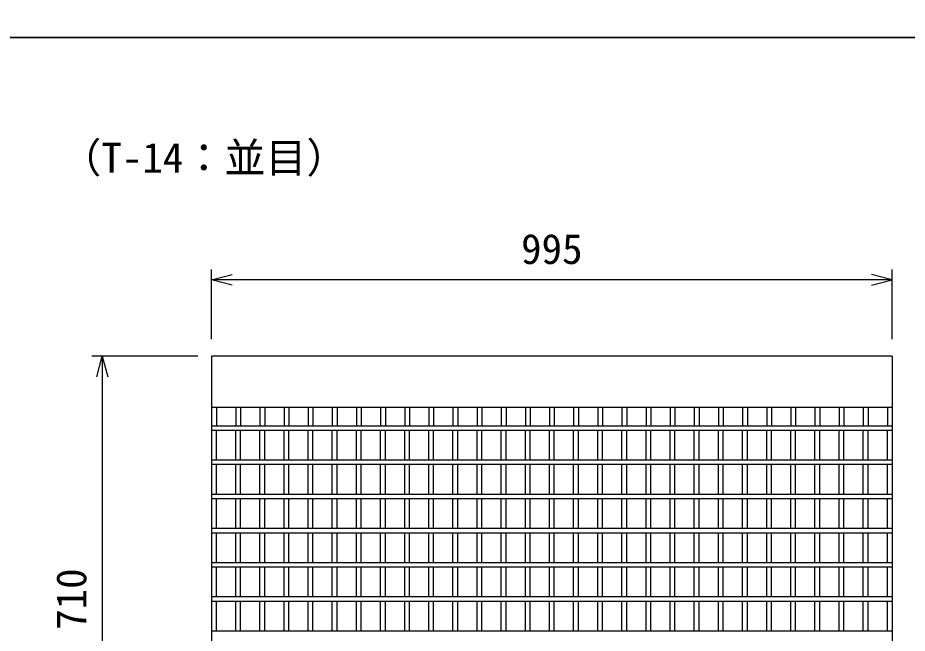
# Model space of a CAD drawing. Units: millimetres, scale not verified. Extents: x -25200 to 25200, y -8910 to 8910.
# Drawn here: x -5060 to -3759, y -2650 to -1750 of the extents above; entities that cross this region are included whole.
import ezdxf
from ezdxf.enums import TextEntityAlignment as Align

# ---------------------------------------------------------------- set-up
doc = ezdxf.new("R2010")
doc.units = ezdxf.units.MM
doc.header["$LTSCALE"] = 30
for name, color, linetype, lineweight in [('0-0_DIM', 7, 'Continuous', 25), ('0-2_HATCH', 6, 'Continuous', 25), ('0-6_TXT', 7, 'Continuous', 25)]:
    doc.layers.add(name, color=color, linetype=linetype, lineweight=lineweight)
doc.styles.add('ＭＳ ゴシック', font='')
doc.styles.get('ＭＳ ゴシック').set_extended_font_data('MS Gothic')

msp = doc.modelspace()

# ---------------------------------------------------------------- linework, layer by layer
at = {"layer": '0-0_DIM'}
for p, q in [((-4776.52, -2219.78), (-4776.52, -2118.19)), ((-3781.52, -2219.78), (-3781.52, -2118.19)), ((-3781.52, -2133.19), (-4776.52, -2133.19)), ((-4796.52, -2245.01), (-4951.52, -2245.01)), ((-4936.52, -2245.01), (-4936.52, -2955.01))]:
    msp.add_line(p, q, dxfattribs=at)
for points in [[(-4746.52, -2141.23), (-4776.52, -2133.19), (-4746.52, -2125.16)], [(-3811.52, -2141.23), (-3781.52, -2133.19), (-3811.52, -2125.16)], [(-4944.56, -2275.01), (-4936.52, -2245.01), (-4928.48, -2275.01)]]:
    msp.add_lwpolyline(points, dxfattribs=at)
at = {"layer": '0-2_HATCH'}
for p, q in [((-4776.52, -2245.01), (-4776.52, -2955.01)), ((-3781.52, -2245.01), (-4776.52, -2245.01)), ((-3781.52, -2245.01), (-3781.52, -2955.01)), ((-3781.52, -2320.01), (-4776.52, -2320.01)), ((-4769.52, -2320.01), (-4769.52, -2347.01)), ((-4741.23, -2320.01), (-4741.23, -2347.01)), ((-4734.23, -2320.01), (-4734.23, -2347.01)), ((-4705.95, -2320.01), (-4705.95, -2347.01)), ((-4698.95, -2320.01), (-4698.95, -2347.01)), ((-4670.66, -2320.01), (-4670.66, -2347.01)), ((-4663.66, -2320.01), (-4663.66, -2347.01)), ((-4635.38, -2320.01), (-4635.38, -2347.01)), ((-4628.38, -2320.01), (-4628.38, -2347.01)), ((-4600.09, -2320.01), (-4600.09, -2347.01)), ((-4593.09, -2320.01), (-4593.09, -2347.01)), ((-4564.81, -2320.01), (-4564.81, -2347.01)), ((-4557.81, -2320.01), (-4557.81, -2347.01)), ((-4529.52, -2320.01), (-4529.52, -2347.01)), ((-4522.52, -2320.01), (-4522.52, -2347.01)), ((-4494.23, -2320.01), (-4494.23, -2347.01)), ((-4487.23, -2320.01), (-4487.23, -2347.01)), ((-4458.95, -2320.01), (-4458.95, -2347.01)), ((-4451.95, -2320.01), (-4451.95, -2347.01)), ((-4423.66, -2320.01), (-4423.66, -2347.01)), ((-4416.66, -2320.01), (-4416.66, -2347.01)), ((-4388.38, -2320.01), (-4388.38, -2347.01)), ((-4381.38, -2320.01), (-4381.38, -2347.01)), ((-4353.09, -2320.01), (-4353.09, -2347.01)), ((-4346.09, -2320.01), (-4346.09, -2347.01)), ((-4317.81, -2320.01), (-4317.81, -2347.01)), ((-4310.81, -2320.01), (-4310.81, -2347.01)), ((-4282.52, -2320.01), (-4282.52, -2347.01)), ((-4275.52, -2320.01), (-4275.52, -2347.01)), ((-4247.23, -2320.01), (-4247.23, -2347.01)), ((-4240.23, -2320.01), (-4240.23, -2347.01)), ((-4211.95, -2320.01), (-4211.95, -2347.01)), ((-4204.95, -2320.01), (-4204.95, -2347.01)), ((-4176.66, -2320.01), (-4176.66, -2347.01)), ((-4169.66, -2320.01), (-4169.66, -2347.01)), ((-4141.38, -2320.01), (-4141.38, -2347.01)), ((-4134.38, -2320.01), (-4134.38, -2347.01)), ((-4106.09, -2320.01), (-4106.09, -2347.01)), ((-4099.09, -2320.01), (-4099.09, -2347.01)), ((-4070.81, -2320.01), (-4070.81, -2347.01)), ((-4063.81, -2320.01), (-4063.81, -2347.01)), ((-4035.52, -2320.01), (-4035.52, -2347.01)), ((-4028.52, -2320.01), (-4028.52, -2347.01)), ((-4000.23, -2320.01), (-4000.23, -2347.01)), ((-3993.23, -2320.01), (-3993.23, -2347.01)), ((-3964.95, -2320.01), (-3964.95, -2347.01)), ((-3957.95, -2320.01), (-3957.95, -2347.01)), ((-3929.66, -2320.01), (-3929.66, -2347.01)), ((-3922.66, -2320.01), (-3922.66, -2347.01)), ((-3894.38, -2320.01), (-3894.38, -2347.01)), ((-3887.38, -2320.01), (-3887.38, -2347.01)), ((-3859.09, -2320.01), (-3859.09, -2347.01)), ((-3852.09, -2320.01), (-3852.09, -2347.01)), ((-3823.81, -2320.01), (-3823.81, -2347.01)), ((-3816.81, -2320.01), (-3816.81, -2347.01)), ((-3788.52, -2320.01), (-3788.52, -2347.01)), ((-3781.52, -2347.01), (-4776.52, -2347.01)), ((-4776.52, -2353.01), (-3781.52, -2353.01)), ((-4769.52, -2397.01), (-4769.52, -2353.01)), ((-4741.23, -2397.01), (-4741.23, -2353.01)), ((-4734.23, -2397.01), (-4734.23, -2353.01)), ((-4705.95, -2397.01), (-4705.95, -2353.01)), ((-4698.95, -2397.01), (-4698.95, -2353.01)), ((-4670.66, -2397.01), (-4670.66, -2353.01)), ((-4663.66, -2397.01), (-4663.66, -2353.01)), ((-4635.38, -2397.01), (-4635.38, -2353.01)), ((-4628.38, -2397.01), (-4628.38, -2353.01)), ((-4600.09, -2397.01), (-4600.09, -2353.01)), ((-4593.09, -2397.01), (-4593.09, -2353.01)), ((-4564.81, -2397.01), (-4564.81, -2353.01)), ((-4557.81, -2397.01), (-4557.81, -2353.01)), ((-4529.52, -2397.01), (-4529.52, -2353.01)), ((-4522.52, -2397.01), (-4522.52, -2353.01)), ((-4494.23, -2397.01), (-4494.23, -2353.01)), ((-4487.23, -2397.01), (-4487.23, -2353.01)), ((-4458.95, -2397.01), (-4458.95, -2353.01)), ((-4451.95, -2397.01), (-4451.95, -2353.01)), ((-4423.66, -2397.01), (-4423.66, -2353.01)), ((-4416.66, -2397.01), (-4416.66, -2353.01)), ((-4388.38, -2397.01), (-4388.38, -2353.01)), ((-4381.38, -2397.01), (-4381.38, -2353.01)), ((-4353.09, -2397.01), (-4353.09, -2353.01)), ((-4346.09, -2397.01), (-4346.09, -2353.01)), ((-4317.81, -2397.01), (-4317.81, -2353.01)), ((-4310.81, -2397.01), (-4310.81, -2353.01)), ((-4282.52, -2397.01), (-4282.52, -2353.01)), ((-4275.52, -2397.01), (-4275.52, -2353.01)), ((-4247.23, -2397.01), (-4247.23, -2353.01)), ((-4240.23, -2397.01), (-4240.23, -2353.01)), ((-4211.95, -2397.01), (-4211.95, -2353.01)), ((-4204.95, -2397.01), (-4204.95, -2353.01)), ((-4176.66, -2397.01), (-4176.66, -2353.01)), ((-4169.66, -2397.01), (-4169.66, -2353.01)), ((-4141.38, -2397.01), (-4141.38, -2353.01)), ((-4134.38, -2397.01), (-4134.38, -2353.01)), ((-4106.09, -2397.01), (-4106.09, -2353.01)), ((-4099.09, -2397.01), (-4099.09, -2353.01)), ((-4070.81, -2397.01), (-4070.81, -2353.01)), ((-4063.81, -2397.01), (-4063.81, -2353.01)), ((-4035.52, -2397.01), (-4035.52, -2353.01)), ((-4028.52, -2397.01), (-4028.52, -2353.01)), ((-4000.23, -2397.01), (-4000.23, -2353.01)), ((-3993.23, -2397.01), (-3993.23, -2353.01)), ((-3964.95, -2397.01), (-3964.95, -2353.01)), ((-3957.95, -2397.01), (-3957.95, -2353.01)), ((-3929.66, -2397.01), (-3929.66, -2353.01)), ((-3922.66, -2397.01), (-3922.66, -2353.01)), ((-3894.38, -2397.01), (-3894.38, -2353.01)), ((-3887.38, -2397.01), (-3887.38, -2353.01)), ((-3859.09, -2397.01), (-3859.09, -2353.01)), ((-3852.09, -2397.01), (-3852.09, -2353.01)), ((-3823.81, -2397.01), (-3823.81, -2353.01)), ((-3816.81, -2397.01), (-3816.81, -2353.01)), ((-3788.52, -2397.01), (-3788.52, -2353.01)), ((-3781.52, -2397.01), (-4776.52, -2397.01)), ((-4776.52, -2403.01), (-3781.52, -2403.01)), ((-4769.52, -2447.01), (-4769.52, -2403.01)), ((-4741.23, -2447.01), (-4741.23, -2403.01)), ((-4734.23, -2447.01), (-4734.23, -2403.01)), ((-4705.95, -2447.01), (-4705.95, -2403.01)), ((-4698.95, -2447.01), (-4698.95, -2403.01)), ((-4670.66, -2447.01), (-4670.66, -2403.01)), ((-4663.66, -2447.01), (-4663.66, -2403.01)), ((-4635.38, -2447.01), (-4635.38, -2403.01)), ((-4628.38, -2447.01), (-4628.38, -2403.01)), ((-4600.09, -2447.01), (-4600.09, -2403.01)), ((-4593.09, -2447.01), (-4593.09, -2403.01)), ((-4564.81, -2447.01), (-4564.81, -2403.01)), ((-4557.81, -2447.01), (-4557.81, -2403.01)), ((-4529.52, -2447.01), (-4529.52, -2403.01)), ((-4522.52, -2447.01), (-4522.52, -2403.01)), ((-4494.23, -2447.01), (-4494.23, -2403.01)), ((-4487.23, -2447.01), (-4487.23, -2403.01)), ((-4458.95, -2447.01), (-4458.95, -2403.01)), ((-4451.95, -2447.01), (-4451.95, -2403.01)), ((-4423.66, -2447.01), (-4423.66, -2403.01)), ((-4416.66, -2447.01), (-4416.66, -2403.01)), ((-4388.38, -2447.01), (-4388.38, -2403.01)), ((-4381.38, -2447.01), (-4381.38, -2403.01)), ((-4353.09, -2447.01), (-4353.09, -2403.01)), ((-4346.09, -2447.01), (-4346.09, -2403.01)), ((-4317.81, -2447.01), (-4317.81, -2403.01)), ((-4310.81, -2447.01), (-4310.81, -2403.01)), ((-4282.52, -2447.01), (-4282.52, -2403.01)), ((-4275.52, -2447.01), (-4275.52, -2403.01)), ((-4247.23, -2447.01), (-4247.23, -2403.01)), ((-4240.23, -2447.01), (-4240.23, -2403.01)), ((-4211.95, -2447.01), (-4211.95, -2403.01)), ((-4204.95, -2447.01), (-4204.95, -2403.01)), ((-4176.66, -2447.01), (-4176.66, -2403.01)), ((-4169.66, -2447.01), (-4169.66, -2403.01)), ((-4141.38, -2447.01), (-4141.38, -2403.01)), ((-4134.38, -2447.01), (-4134.38, -2403.01)), ((-4106.09, -2447.01), (-4106.09, -2403.01)), ((-4099.09, -2447.01), (-4099.09, -2403.01)), ((-4070.81, -2447.01), (-4070.81, -2403.01)), ((-4063.81, -2447.01), (-4063.81, -2403.01)), ((-4035.52, -2447.01), (-4035.52, -2403.01)), ((-4028.52, -2447.01), (-4028.52, -2403.01)), ((-4000.23, -2447.01), (-4000.23, -2403.01)), ((-3993.23, -2447.01), (-3993.23, -2403.01)), ((-3964.95, -2447.01), (-3964.95, -2403.01)), ((-3957.95, -2447.01), (-3957.95, -2403.01)), ((-3929.66, -2447.01), (-3929.66, -2403.01)), ((-3922.66, -2447.01), (-3922.66, -2403.01)), ((-3894.38, -2447.01), (-3894.38, -2403.01)), ((-3887.38, -2447.01), (-3887.38, -2403.01)), ((-3859.09, -2447.01), (-3859.09, -2403.01)), ((-3852.09, -2447.01), (-3852.09, -2403.01)), ((-3823.81, -2447.01), (-3823.81, -2403.01)), ((-3816.81, -2447.01), (-3816.81, -2403.01)), ((-3788.52, -2447.01), (-3788.52, -2403.01)), ((-3781.52, -2447.01), (-4776.52, -2447.01)), ((-4776.52, -2453.01), (-3781.52, -2453.01)), ((-4769.52, -2497.01), (-4769.52, -2453.01)), ((-4741.23, -2497.01), (-4741.23, -2453.01)), ((-4734.23, -2497.01), (-4734.23, -2453.01)), ((-4705.95, -2497.01), (-4705.95, -2453.01)), ((-4698.95, -2497.01), (-4698.95, -2453.01)), ((-4670.66, -2497.01), (-4670.66, -2453.01)), ((-4663.66, -2497.01), (-4663.66, -2453.01)), ((-4635.38, -2497.01), (-4635.38, -2453.01)), ((-4628.38, -2497.01), (-4628.38, -2453.01)), ((-4600.09, -2497.01), (-4600.09, -2453.01)), ((-4593.09, -2497.01), (-4593.09, -2453.01)), ((-4564.81, -2497.01), (-4564.81, -2453.01)), ((-4557.81, -2497.01), (-4557.81, -2453.01)), ((-4529.52, -2497.01), (-4529.52, -2453.01)), ((-4522.52, -2497.01), (-4522.52, -2453.01)), ((-4494.23, -2497.01), (-4494.23, -2453.01)), ((-4487.23, -2497.01), (-4487.23, -2453.01)), ((-4458.95, -2497.01), (-4458.95, -2453.01)), ((-4451.95, -2497.01), (-4451.95, -2453.01)), ((-4423.66, -2497.01), (-4423.66, -2453.01)), ((-4416.66, -2497.01), (-4416.66, -2453.01)), ((-4388.38, -2497.01), (-4388.38, -2453.01)), ((-4381.38, -2497.01), (-4381.38, -2453.01)), ((-4353.09, -2497.01), (-4353.09, -2453.01)), ((-4346.09, -2497.01), (-4346.09, -2453.01)), ((-4317.81, -2497.01), (-4317.81, -2453.01)), ((-4310.81, -2497.01), (-4310.81, -2453.01)), ((-4282.52, -2497.01), (-4282.52, -2453.01)), ((-4275.52, -2497.01), (-4275.52, -2453.01)), ((-4247.23, -2497.01), (-4247.23, -2453.01)), ((-4240.23, -2497.01), (-4240.23, -2453.01)), ((-4211.95, -2497.01), (-4211.95, -2453.01)), ((-4204.95, -2497.01), (-4204.95, -2453.01)), ((-4176.66, -2497.01), (-4176.66, -2453.01)), ((-4169.66, -2497.01), (-4169.66, -2453.01)), ((-4141.38, -2497.01), (-4141.38, -2453.01)), ((-4134.38, -2497.01), (-4134.38, -2453.01)), ((-4106.09, -2497.01), (-4106.09, -2453.01)), ((-4099.09, -2497.01), (-4099.09, -2453.01)), ((-4070.81, -2497.01), (-4070.81, -2453.01)), ((-4063.81, -2497.01), (-4063.81, -2453.01)), ((-4035.52, -2497.01), (-4035.52, -2453.01)), ((-4028.52, -2497.01), (-4028.52, -2453.01)), ((-4000.23, -2497.01), (-4000.23, -2453.01)), ((-3993.23, -2497.01), (-3993.23, -2453.01)), ((-3964.95, -2497.01), (-3964.95, -2453.01)), ((-3957.95, -2497.01), (-3957.95, -2453.01)), ((-3929.66, -2497.01), (-3929.66, -2453.01)), ((-3922.66, -2497.01), (-3922.66, -2453.01)), ((-3894.38, -2497.01), (-3894.38, -2453.01)), ((-3887.38, -2497.01), (-3887.38, -2453.01)), ((-3859.09, -2497.01), (-3859.09, -2453.01)), ((-3852.09, -2497.01), (-3852.09, -2453.01)), ((-3823.81, -2497.01), (-3823.81, -2453.01)), ((-3816.81, -2497.01), (-3816.81, -2453.01)), ((-3788.52, -2497.01), (-3788.52, -2453.01)), ((-3781.52, -2497.01), (-4776.52, -2497.01)), ((-4776.52, -2503.01), (-3781.52, -2503.01)), ((-4769.52, -2547.01), (-4769.52, -2503.01)), ((-4741.23, -2547.01), (-4741.23, -2503.01)), ((-4734.23, -2547.01), (-4734.23, -2503.01)), ((-4705.95, -2547.01), (-4705.95, -2503.01)), ((-4698.95, -2547.01), (-4698.95, -2503.01)), ((-4670.66, -2547.01), (-4670.66, -2503.01)), ((-4663.66, -2547.01), (-4663.66, -2503.01)), ((-4635.38, -2547.01), (-4635.38, -2503.01)), ((-4628.38, -2547.01), (-4628.38, -2503.01)), ((-4600.09, -2547.01), (-4600.09, -2503.01)), ((-4593.09, -2547.01), (-4593.09, -2503.01)), ((-4564.81, -2547.01), (-4564.81, -2503.01)), ((-4557.81, -2547.01), (-4557.81, -2503.01)), ((-4529.52, -2547.01), (-4529.52, -2503.01)), ((-4522.52, -2547.01), (-4522.52, -2503.01)), ((-4494.23, -2547.01), (-4494.23, -2503.01)), ((-4487.23, -2547.01), (-4487.23, -2503.01)), ((-4458.95, -2547.01), (-4458.95, -2503.01)), ((-4451.95, -2547.01), (-4451.95, -2503.01)), ((-4423.66, -2547.01), (-4423.66, -2503.01)), ((-4416.66, -2547.01), (-4416.66, -2503.01)), ((-4388.38, -2547.01), (-4388.38, -2503.01)), ((-4381.38, -2547.01), (-4381.38, -2503.01)), ((-4353.09, -2547.01), (-4353.09, -2503.01)), ((-4346.09, -2547.01), (-4346.09, -2503.01)), ((-4317.81, -2547.01), (-4317.81, -2503.01)), ((-4310.81, -2547.01), (-4310.81, -2503.01)), ((-4282.52, -2547.01), (-4282.52, -2503.01)), ((-4275.52, -2547.01), (-4275.52, -2503.01)), ((-4247.23, -2547.01), (-4247.23, -2503.01)), ((-4240.23, -2547.01), (-4240.23, -2503.01)), ((-4211.95, -2547.01), (-4211.95, -2503.01)), ((-4204.95, -2547.01), (-4204.95, -2503.01)), ((-4176.66, -2547.01), (-4176.66, -2503.01)), ((-4169.66, -2547.01), (-4169.66, -2503.01)), ((-4141.38, -2547.01), (-4141.38, -2503.01)), ((-4134.38, -2547.01), (-4134.38, -2503.01)), ((-4106.09, -2547.01), (-4106.09, -2503.01)), ((-4099.09, -2547.01), (-4099.09, -2503.01)), ((-4070.81, -2547.01), (-4070.81, -2503.01)), ((-4063.81, -2547.01), (-4063.81, -2503.01)), ((-4035.52, -2547.01), (-4035.52, -2503.01)), ((-4028.52, -2547.01), (-4028.52, -2503.01)), ((-4000.23, -2547.01), (-4000.23, -2503.01)), ((-3993.23, -2547.01), (-3993.23, -2503.01)), ((-3964.95, -2547.01), (-3964.95, -2503.01)), ((-3957.95, -2547.01), (-3957.95, -2503.01)), ((-3929.66, -2547.01), (-3929.66, -2503.01)), ((-3922.66, -2547.01), (-3922.66, -2503.01)), ((-3894.38, -2547.01), (-3894.38, -2503.01)), ((-3887.38, -2547.01), (-3887.38, -2503.01)), ((-3859.09, -2547.01), (-3859.09, -2503.01)), ((-3852.09, -2547.01), (-3852.09, -2503.01)), ((-3823.81, -2547.01), (-3823.81, -2503.01)), ((-3816.81, -2547.01), (-3816.81, -2503.01)), ((-3788.52, -2547.01), (-3788.52, -2503.01)), ((-3781.52, -2547.01), (-4776.52, -2547.01)), ((-4776.52, -2553.01), (-3781.52, -2553.01)), ((-4769.52, -2597.01), (-4769.52, -2553.01)), ((-4741.23, -2597.01), (-4741.23, -2553.01)), ((-4734.23, -2597.01), (-4734.23, -2553.01)), ((-4705.95, -2597.01), (-4705.95, -2553.01)), ((-4698.95, -2597.01), (-4698.95, -2553.01)), ((-4670.66, -2597.01), (-4670.66, -2553.01)), ((-4663.66, -2597.01), (-4663.66, -2553.01)), ((-4635.38, -2597.01), (-4635.38, -2553.01)), ((-4628.38, -2597.01), (-4628.38, -2553.01)), ((-4600.09, -2597.01), (-4600.09, -2553.01)), ((-4593.09, -2597.01), (-4593.09, -2553.01)), ((-4564.81, -2597.01), (-4564.81, -2553.01)), ((-4557.81, -2597.01), (-4557.81, -2553.01)), ((-4529.52, -2597.01), (-4529.52, -2553.01)), ((-4522.52, -2597.01), (-4522.52, -2553.01)), ((-4494.23, -2597.01), (-4494.23, -2553.01)), ((-4487.23, -2597.01), (-4487.23, -2553.01)), ((-4458.95, -2597.01), (-4458.95, -2553.01)), ((-4451.95, -2597.01), (-4451.95, -2553.01)), ((-4423.66, -2597.01), (-4423.66, -2553.01)), ((-4416.66, -2597.01), (-4416.66, -2553.01)), ((-4388.38, -2597.01), (-4388.38, -2553.01)), ((-4381.38, -2597.01), (-4381.38, -2553.01)), ((-4353.09, -2597.01), (-4353.09, -2553.01)), ((-4346.09, -2597.01), (-4346.09, -2553.01)), ((-4317.81, -2597.01), (-4317.81, -2553.01)), ((-4310.81, -2597.01), (-4310.81, -2553.01)), ((-4282.52, -2597.01), (-4282.52, -2553.01)), ((-4275.52, -2597.01), (-4275.52, -2553.01)), ((-4247.23, -2597.01), (-4247.23, -2553.01)), ((-4240.23, -2597.01), (-4240.23, -2553.01)), ((-4211.95, -2597.01), (-4211.95, -2553.01)), ((-4204.95, -2597.01), (-4204.95, -2553.01)), ((-4176.66, -2597.01), (-4176.66, -2553.01)), ((-4169.66, -2597.01), (-4169.66, -2553.01)), ((-4141.38, -2597.01), (-4141.38, -2553.01)), ((-4134.38, -2597.01), (-4134.38, -2553.01)), ((-4106.09, -2597.01), (-4106.09, -2553.01)), ((-4099.09, -2597.01), (-4099.09, -2553.01)), ((-4070.81, -2597.01), (-4070.81, -2553.01)), ((-4063.81, -2597.01), (-4063.81, -2553.01)), ((-4035.52, -2597.01), (-4035.52, -2553.01)), ((-4028.52, -2597.01), (-4028.52, -2553.01)), ((-4000.23, -2597.01), (-4000.23, -2553.01)), ((-3993.23, -2597.01), (-3993.23, -2553.01)), ((-3964.95, -2597.01), (-3964.95, -2553.01)), ((-3957.95, -2597.01), (-3957.95, -2553.01)), ((-3929.66, -2597.01), (-3929.66, -2553.01)), ((-3922.66, -2597.01), (-3922.66, -2553.01)), ((-3894.38, -2597.01), (-3894.38, -2553.01)), ((-3887.38, -2597.01), (-3887.38, -2553.01)), ((-3859.09, -2597.01), (-3859.09, -2553.01)), ((-3852.09, -2597.01), (-3852.09, -2553.01)), ((-3823.81, -2597.01), (-3823.81, -2553.01)), ((-3816.81, -2597.01), (-3816.81, -2553.01)), ((-3788.52, -2597.01), (-3788.52, -2553.01)), ((-3781.52, -2597.01), (-4776.52, -2597.01)), ((-4776.52, -2603.01), (-3781.52, -2603.01)), ((-4769.52, -2647.01), (-4769.52, -2603.01)), ((-4741.23, -2647.01), (-4741.23, -2603.01)), ((-4734.23, -2647.01), (-4734.23, -2603.01)), ((-4705.95, -2647.01), (-4705.95, -2603.01)), ((-4698.95, -2647.01), (-4698.95, -2603.01)), ((-4670.66, -2647.01), (-4670.66, -2603.01)), ((-4663.66, -2647.01), (-4663.66, -2603.01)), ((-4635.38, -2647.01), (-4635.38, -2603.01)), ((-4628.38, -2647.01), (-4628.38, -2603.01)), ((-4600.09, -2647.01), (-4600.09, -2603.01)), ((-4593.09, -2647.01), (-4593.09, -2603.01)), ((-4564.81, -2647.01), (-4564.81, -2603.01)), ((-4557.81, -2647.01), (-4557.81, -2603.01)), ((-4529.52, -2647.01), (-4529.52, -2603.01)), ((-4522.52, -2647.01), (-4522.52, -2603.01)), ((-4494.23, -2647.01), (-4494.23, -2603.01)), ((-4487.23, -2647.01), (-4487.23, -2603.01)), ((-4458.95, -2647.01), (-4458.95, -2603.01)), ((-4451.95, -2647.01), (-4451.95, -2603.01)), ((-4423.66, -2647.01), (-4423.66, -2603.01)), ((-4416.66, -2647.01), (-4416.66, -2603.01)), ((-4388.38, -2647.01), (-4388.38, -2603.01)), ((-4381.38, -2647.01), (-4381.38, -2603.01)), ((-4353.09, -2647.01), (-4353.09, -2603.01)), ((-4346.09, -2647.01), (-4346.09, -2603.01)), ((-4317.81, -2647.01), (-4317.81, -2603.01)), ((-4310.81, -2647.01), (-4310.81, -2603.01)), ((-4282.52, -2647.01), (-4282.52, -2603.01)), ((-4275.52, -2647.01), (-4275.52, -2603.01)), ((-4247.23, -2647.01), (-4247.23, -2603.01)), ((-4240.23, -2647.01), (-4240.23, -2603.01)), ((-4211.95, -2647.01), (-4211.95, -2603.01)), ((-4204.95, -2647.01), (-4204.95, -2603.01)), ((-4176.66, -2647.01), (-4176.66, -2603.01)), ((-4169.66, -2647.01), (-4169.66, -2603.01)), ((-4141.38, -2647.01), (-4141.38, -2603.01)), ((-4134.38, -2647.01), (-4134.38, -2603.01)), ((-4106.09, -2647.01), (-4106.09, -2603.01)), ((-4099.09, -2647.01), (-4099.09, -2603.01)), ((-4070.81, -2647.01), (-4070.81, -2603.01)), ((-4063.81, -2647.01), (-4063.81, -2603.01)), ((-4035.52, -2647.01), (-4035.52, -2603.01)), ((-4028.52, -2647.01), (-4028.52, -2603.01)), ((-4000.23, -2647.01), (-4000.23, -2603.01)), ((-3993.23, -2647.01), (-3993.23, -2603.01)), ((-3964.95, -2647.01), (-3964.95, -2603.01)), ((-3957.95, -2647.01), (-3957.95, -2603.01)), ((-3929.66, -2647.01), (-3929.66, -2603.01)), ((-3922.66, -2647.01), (-3922.66, -2603.01)), ((-3894.38, -2647.01), (-3894.38, -2603.01)), ((-3887.38, -2647.01), (-3887.38, -2603.01)), ((-3859.09, -2647.01), (-3859.09, -2603.01)), ((-3852.09, -2647.01), (-3852.09, -2603.01)), ((-3823.81, -2647.01), (-3823.81, -2603.01)), ((-3816.81, -2647.01), (-3816.81, -2603.01)), ((-3788.52, -2647.01), (-3788.52, -2603.01)), ((-3781.52, -2647.01), (-4776.52, -2647.01))]:
    msp.add_line(p, q, dxfattribs=at)
at = {"layer": '0-6_TXT'}
for points in [[(-5116.68, -1778.68), (-916.68, -1778.68), (-916.68, -1618.68), (-5116.68, -1618.68)], [(-5116.68, -7188.51), (-3016.68, -7188.51), (-3016.68, -1778.68), (-5116.68, -1778.68)]]:
    msp.add_lwpolyline(points, close=True, dxfattribs=at)

# ---------------------------------------------------------------- texts
at = {"layer": '0-0_DIM', "style": 'ＭＳ ゴシック'}
for s, p in [('（T-14：並目）', (-4997.66, -1989.82)), ('995', (-4324.02, -2123.19))]:
    msp.add_text(s, height=43.99, dxfattribs=at).set_placement(p, align=Align.BOTTOM_LEFT)
msp.add_text('710', height=43.99, rotation=90, dxfattribs=at).set_placement((-4946.52, -2645.01), align=Align.BOTTOM_LEFT)

doc.saveas('drawing.dxf')
